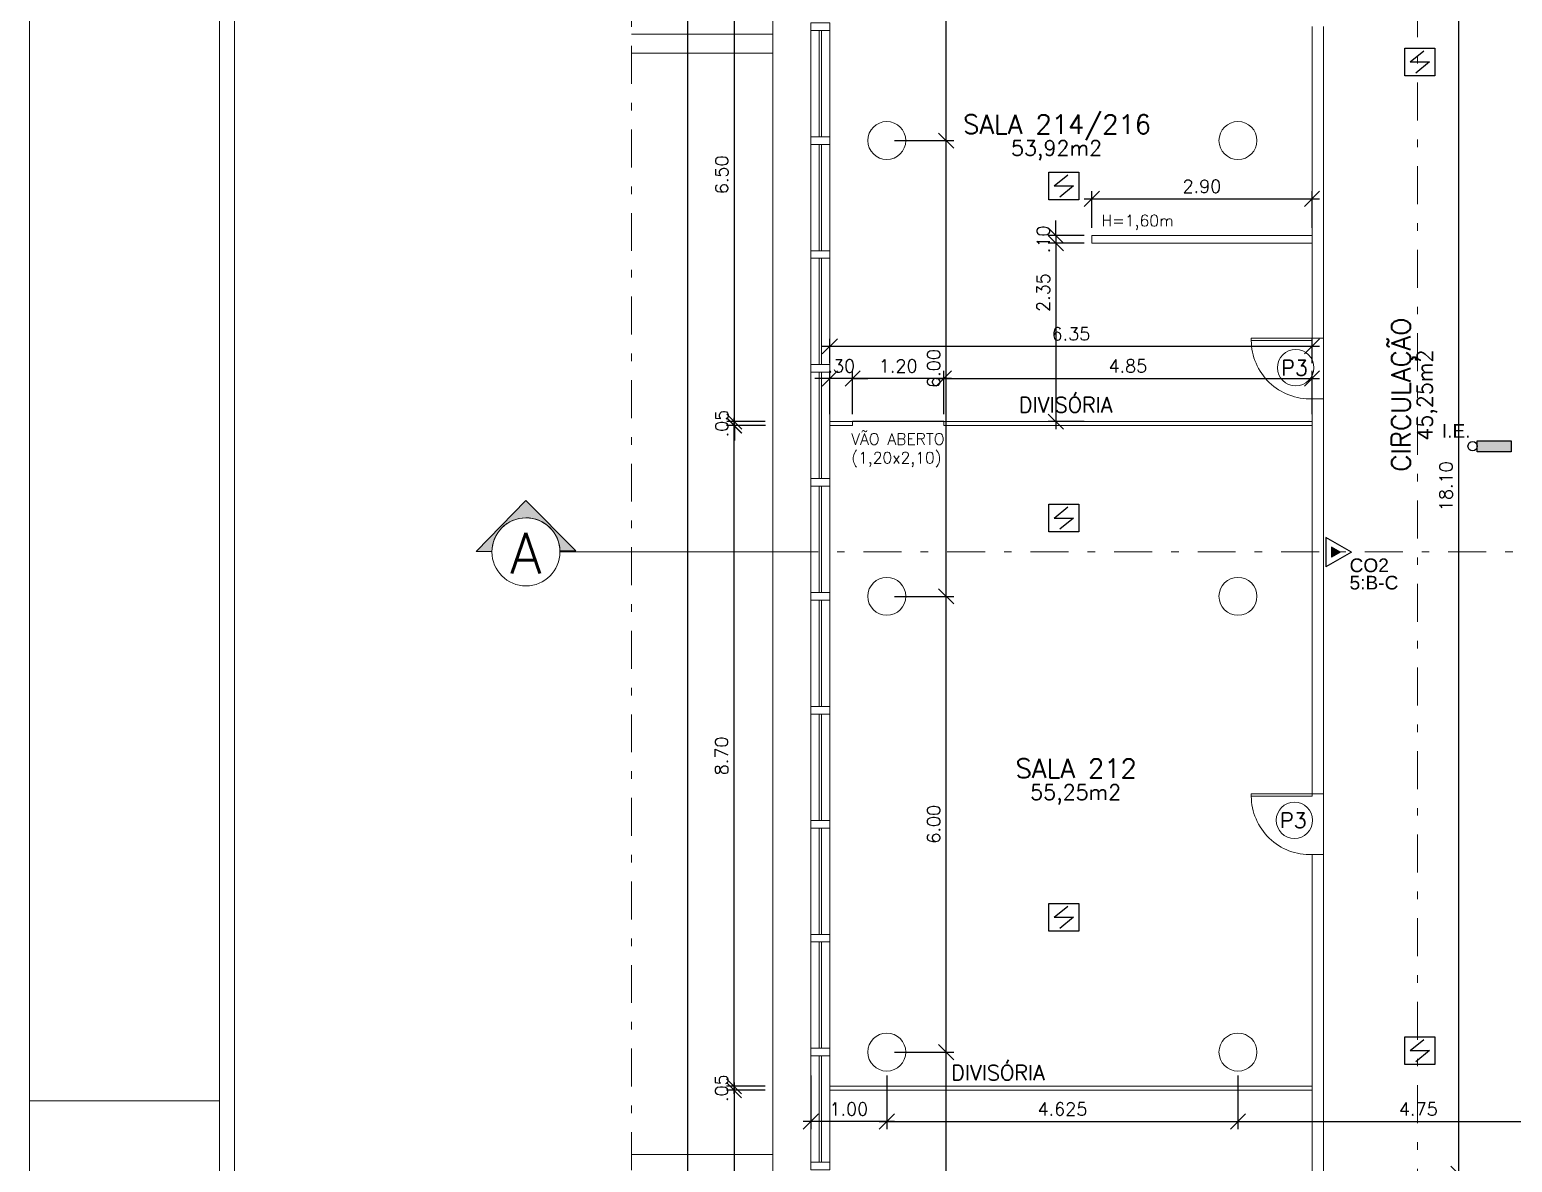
# Model space of a CAD drawing. Header units: millimetres. Extents: x 521 to 1055, y 261 to 520.
# Drawn here: x 520.78 to 540.3, y 403.8 to 418.71 of the extents above; entities that cross this region are included whole.
import ezdxf
from ezdxf.enums import TextEntityAlignment as Align

# ---------------------------------------------------------------- set-up
doc = ezdxf.new("R2010")
doc.units = ezdxf.units.MM
doc.linetypes.add('CONTINU', pattern=[0])
doc.linetypes.add('DASHDOTX2', pattern=[2, 1, -0.5, 0, -0.5])
doc.layers.add('0.1', color=8, linetype='Continuous', lineweight=13)
doc.layers.add('ppci', color=8, linetype='Continuous')
doc.styles.add('80X50', font='romans.shx')
doc.styles.add('ROMANS', font='romans')
doc.styles.get("Standard").update_dxf_attribs({"font": 'romans.shx'})
doc.styles.add('STYLE1', font='sanss___.ttf')
doc.dimstyles.new('Fares Eng - 50', dxfattribs={"dimscale": 2, "dimtxt": 0.085, "dimasz": 0.1, "dimexe": 0.05, "dimexo": 0.05, "dimgap": 0.04, "dimtad": 1, "dimzin": 4, "dimdsep": 46, "dimtxsty": 'ROMANS', "dimblk1": 'OBLIQUE', "dimblk2": 'OBLIQUE', "dimsah": 1, "dimcen": 0.05, "dimdle": 0.05, "dimclrd": 8, "dimclre": 8, "dimclrt": 8, "dimaunit": 1, "dimadec": 0, "dimazin": 0, "dimtfac": 1, "dimtix": 1, "dimtmove": 2, "dimatfit": 0, "dimldrblk": 'OPEN90', "dimfxl": 1, "dimtolj": 1, "dimtzin": 0, "dimarcsym": 0})

# ---------------------------------------------------------------- blocks, each defined once
blk = doc.blocks.new('P80')
for points in [[(0, 0.86), (0, 0.83), (0.15, 0.83), (0.15, 0.86)], [(0, 0), (0, 0.03), (0.15, 0.03), (0.15, 0)]]:
    blk.add_lwpolyline(points)
blk.add_lwpolyline([(-0.8, 0.06), (0, 0.06), (0, 0.03), (-0.8, 0.03)], close=True)
at = {"color": 8}
blk.add_arc((-0.025, 0.056), 0.775, 88.1408, 179.6698, dxfattribs=at)
blk = doc.blocks.new('_OBLIQUE')
at = {"color": 0, "linetype": 'ByBlock'}
blk.add_line((-0.5, -0.5), (0.5, 0.5), dxfattribs=at)
blk = doc.blocks.new('*D1120')
at = {"layer": '0.1', "color": 8, "linetype": 'CONTINU', "lineweight": -2, "transparency": 16777216}
for p, q in [((531.064, 404.94), (531.064, 404.232)), ((532.064, 404.94), (532.064, 404.232)), ((532.164, 404.332), (530.964, 404.332))]:
    blk.add_line(p, q, dxfattribs=at)
at = {"layer": 'DEFPOINTS', "color": 0, "linetype": 'CONTINU', "lineweight": -2, "transparency": 16777216}
for p in [(531.064, 405.04), (532.064, 405.04), (531.064, 404.332)]:
    blk.add_point(p, dxfattribs=at)
at = {"layer": '0.1', "color": 8, "linetype": 'CONTINU', "lineweight": -2, "transparency": 16777216, "xscale": 0.2, "yscale": 0.2, "zscale": 0.2, "rotation": 180}
blk.add_blockref('_OBLIQUE', (531.064, 404.332), dxfattribs=at)
at = {"layer": '0.1', "color": 8, "linetype": 'CONTINU', "lineweight": -2, "transparency": 16777216, "xscale": 0.2, "yscale": 0.2, "zscale": 0.2}
blk.add_blockref('_OBLIQUE', (532.064, 404.332), dxfattribs=at)
at = {"layer": '0.1', "color": 8, "linetype": 'CONTINU', "transparency": 16777216, "insert": (531.564, 404.497), "char_height": 0.17, "attachment_point": 5, "style": 'ROMANS'}
blk.add_mtext('\\A1;1.00', dxfattribs=at)
blk = doc.blocks.new('_Open90')
at = {"color": 0, "linetype": 'ByBlock', "lineweight": -2}
for p, q in [((0, 0), (-1, 0)), ((-0.5, 0.5), (0, 0)), ((0, 0), (-0.5, -0.5))]:
    blk.add_line(p, q, dxfattribs=at)
blk = doc.blocks.new('*D1121')
at = {"layer": '0.1', "color": 8, "linetype": 'CONTINU', "lineweight": -2, "transparency": 16777216}
for p, q in [((532.064, 404.94), (532.064, 404.232)), ((536.689, 404.94), (536.689, 404.232)), ((531.964, 404.332), (536.789, 404.332))]:
    blk.add_line(p, q, dxfattribs=at)
at = {"layer": 'DEFPOINTS', "color": 0, "linetype": 'CONTINU', "lineweight": -2, "transparency": 16777216}
for p in [(532.064, 405.04), (536.689, 405.04), (536.689, 404.332)]:
    blk.add_point(p, dxfattribs=at)
at = {"layer": '0.1', "color": 8, "linetype": 'CONTINU', "lineweight": -2, "transparency": 16777216, "xscale": 0.2, "yscale": 0.2, "zscale": 0.2, "rotation": 180}
blk.add_blockref('_OBLIQUE', (532.064, 404.332), dxfattribs=at)
at = {"layer": '0.1', "color": 8, "linetype": 'CONTINU', "lineweight": -2, "transparency": 16777216, "xscale": 0.2, "yscale": 0.2, "zscale": 0.2}
blk.add_blockref('_OBLIQUE', (536.689, 404.332), dxfattribs=at)
at = {"layer": '0.1', "color": 8, "linetype": 'CONTINU', "transparency": 16777216, "insert": (534.377, 404.497), "char_height": 0.17, "attachment_point": 5, "style": 'ROMANS'}
blk.add_mtext('\\A1;4.625', dxfattribs=at)
blk = doc.blocks.new('*D1122')
at = {"layer": '0.1', "color": 8, "linetype": 'CONTINU', "lineweight": -2, "transparency": 16777216}
for p, q in [((536.689, 404.94), (536.689, 404.232)), ((541.439, 404.94), (541.439, 404.232)), ((536.589, 404.332), (541.539, 404.332))]:
    blk.add_line(p, q, dxfattribs=at)
at = {"layer": 'DEFPOINTS', "color": 0, "linetype": 'CONTINU', "lineweight": -2, "transparency": 16777216}
for p in [(536.689, 405.04), (541.439, 405.04), (541.439, 404.332)]:
    blk.add_point(p, dxfattribs=at)
at = {"layer": '0.1', "color": 8, "linetype": 'CONTINU', "lineweight": -2, "transparency": 16777216, "xscale": 0.2, "yscale": 0.2, "zscale": 0.2, "rotation": 180}
blk.add_blockref('_OBLIQUE', (536.689, 404.332), dxfattribs=at)
at = {"layer": '0.1', "color": 8, "linetype": 'CONTINU', "lineweight": -2, "transparency": 16777216, "xscale": 0.2, "yscale": 0.2, "zscale": 0.2}
blk.add_blockref('_OBLIQUE', (541.439, 404.332), dxfattribs=at)
at = {"layer": '0.1', "color": 8, "linetype": 'CONTINU', "transparency": 16777216, "insert": (539.064, 404.497), "char_height": 0.17, "attachment_point": 5, "style": 'ROMANS'}
blk.add_mtext('\\A1;4.75', dxfattribs=at)
blk = doc.blocks.new('*D1134')
at = {"layer": '0.1', "color": 8, "linetype": 'CONTINU', "lineweight": -2, "transparency": 16777216}
for p, q in [((529.444, 374.146), (529.444, 424.346)), ((529.852, 424.246), (529.344, 424.246)), ((529.852, 374.246), (529.344, 374.246))]:
    blk.add_line(p, q, dxfattribs=at)
at = {"layer": 'DEFPOINTS', "color": 0, "linetype": 'CONTINU', "lineweight": -2, "transparency": 16777216}
for p in [(529.444, 424.246), (529.952, 424.246), (529.952, 374.246)]:
    blk.add_point(p, dxfattribs=at)
at = {"layer": '0.1', "color": 8, "linetype": 'CONTINU', "lineweight": -2, "transparency": 16777216, "xscale": 0.2, "yscale": 0.2, "zscale": 0.2}
for p, rotation in [((529.444, 424.246), 90), ((529.444, 374.246), 270)]:
    blk.add_blockref('_OBLIQUE', p, dxfattribs=dict(at, rotation=rotation))
at = {"layer": '0.1', "color": 8, "linetype": 'CONTINU', "transparency": 16777216, "insert": (529.279, 399.246), "char_height": 0.17, "attachment_point": 5, "rotation": 90, "style": 'ROMANS'}
blk.add_mtext('\\A1;50.00', dxfattribs=at)
blk = doc.blocks.new('*D1229')
at = {"layer": '0.1', "color": 8, "linetype": 'CONTINU', "lineweight": -2, "transparency": 16777216}
for p, q in [((539.594, 421.846), (539.594, 403.546)), ((540.214, 421.746), (539.494, 421.746)), ((540.214, 403.646), (539.494, 403.646))]:
    blk.add_line(p, q, dxfattribs=at)
at = {"layer": 'DEFPOINTS', "color": 0, "linetype": 'CONTINU', "lineweight": -2, "transparency": 16777216}
for p in [(540.314, 421.746), (539.594, 403.646), (540.314, 403.646)]:
    blk.add_point(p, dxfattribs=at)
at = {"layer": '0.1', "color": 8, "linetype": 'CONTINU', "lineweight": -2, "transparency": 16777216, "xscale": 0.2, "yscale": 0.2, "zscale": 0.2}
for p, rotation in [((539.594, 421.746), 90), ((539.594, 403.646), 270)]:
    blk.add_blockref('_OBLIQUE', p, dxfattribs=dict(at, rotation=rotation))
at = {"layer": '0.1', "color": 8, "linetype": 'CONTINU', "transparency": 16777216, "insert": (539.429, 412.696), "char_height": 0.17, "attachment_point": 5, "rotation": 90, "style": 'ROMANS'}
blk.add_mtext('\\A1;18.10', dxfattribs=at)
blk = doc.blocks.new('*D1234')
at = {"layer": '0.1', "color": 8, "linetype": 'CONTINU', "lineweight": -2, "transparency": 16777216}
for p, q in [((532.164, 405.246), (532.947, 405.246)), ((532.847, 399.146), (532.847, 405.346)), ((532.164, 399.246), (532.947, 399.246))]:
    blk.add_line(p, q, dxfattribs=at)
at = {"layer": 'DEFPOINTS', "color": 0, "linetype": 'CONTINU', "lineweight": -2, "transparency": 16777216}
for p in [(532.064, 405.246), (532.847, 405.246), (532.064, 399.246)]:
    blk.add_point(p, dxfattribs=at)
at = {"layer": '0.1', "color": 8, "linetype": 'CONTINU', "lineweight": -2, "transparency": 16777216, "xscale": 0.2, "yscale": 0.2, "zscale": 0.2}
for p, rotation in [((532.847, 405.246), 90), ((532.847, 399.246), 270)]:
    blk.add_blockref('_OBLIQUE', p, dxfattribs=dict(at, rotation=rotation))
at = {"layer": '0.1', "color": 8, "linetype": 'CONTINU', "transparency": 16777216, "insert": (532.682, 402.246), "char_height": 0.17, "attachment_point": 5, "rotation": 90, "style": 'ROMANS'}
blk.add_mtext('\\A1;6.00', dxfattribs=at)
blk = doc.blocks.new('*D1235')
at = {"layer": '0.1', "color": 8, "linetype": 'CONTINU', "lineweight": -2, "transparency": 16777216}
for p, q in [((532.847, 405.146), (532.847, 411.346)), ((532.164, 411.246), (532.947, 411.246)), ((532.164, 405.246), (532.947, 405.246))]:
    blk.add_line(p, q, dxfattribs=at)
at = {"layer": 'DEFPOINTS', "color": 0, "linetype": 'CONTINU', "lineweight": -2, "transparency": 16777216}
for p in [(532.064, 411.246), (532.847, 411.246), (532.064, 405.246)]:
    blk.add_point(p, dxfattribs=at)
at = {"layer": '0.1', "color": 8, "linetype": 'CONTINU', "lineweight": -2, "transparency": 16777216, "xscale": 0.2, "yscale": 0.2, "zscale": 0.2}
for p, rotation in [((532.847, 411.246), 90), ((532.847, 405.246), 270)]:
    blk.add_blockref('_OBLIQUE', p, dxfattribs=dict(at, rotation=rotation))
at = {"layer": '0.1', "color": 8, "linetype": 'CONTINU', "transparency": 16777216, "insert": (532.682, 408.246), "char_height": 0.17, "attachment_point": 5, "rotation": 90, "style": 'ROMANS'}
blk.add_mtext('\\A1;6.00', dxfattribs=at)
blk = doc.blocks.new('*D1236')
at = {"layer": '0.1', "color": 8, "linetype": 'CONTINU', "lineweight": -2, "transparency": 16777216}
for p, q in [((532.847, 411.146), (532.847, 417.346)), ((532.164, 417.246), (532.947, 417.246)), ((532.164, 411.246), (532.947, 411.246))]:
    blk.add_line(p, q, dxfattribs=at)
at = {"layer": 'DEFPOINTS', "color": 0, "linetype": 'CONTINU', "lineweight": -2, "transparency": 16777216}
for p in [(532.064, 417.246), (532.847, 417.246), (532.064, 411.246)]:
    blk.add_point(p, dxfattribs=at)
at = {"layer": '0.1', "color": 8, "linetype": 'CONTINU', "lineweight": -2, "transparency": 16777216, "xscale": 0.2, "yscale": 0.2, "zscale": 0.2}
for p, rotation in [((532.847, 417.246), 90), ((532.847, 411.246), 270)]:
    blk.add_blockref('_OBLIQUE', p, dxfattribs=dict(at, rotation=rotation))
at = {"layer": '0.1', "color": 8, "linetype": 'CONTINU', "transparency": 16777216, "insert": (532.682, 414.246), "char_height": 0.17, "attachment_point": 5, "rotation": 90, "style": 'ROMANS'}
blk.add_mtext('\\A1;6.00', dxfattribs=at)
blk = doc.blocks.new('*D1163')
at = {"layer": '0.1', "color": 8, "linetype": 'CONTINU', "lineweight": -2, "transparency": 16777216}
for p, q in [((532.164, 423.246), (532.947, 423.246)), ((532.847, 417.146), (532.847, 423.346)), ((532.164, 417.246), (532.947, 417.246))]:
    blk.add_line(p, q, dxfattribs=at)
at = {"layer": 'DEFPOINTS', "color": 0, "linetype": 'CONTINU', "lineweight": -2, "transparency": 16777216}
for p in [(532.064, 423.246), (532.847, 423.246), (532.064, 417.246)]:
    blk.add_point(p, dxfattribs=at)
at = {"layer": '0.1', "color": 8, "linetype": 'CONTINU', "lineweight": -2, "transparency": 16777216, "xscale": 0.2, "yscale": 0.2, "zscale": 0.2}
for p, rotation in [((532.847, 423.246), 90), ((532.847, 417.246), 270)]:
    blk.add_blockref('_OBLIQUE', p, dxfattribs=dict(at, rotation=rotation))
at = {"layer": '0.1', "color": 8, "linetype": 'CONTINU', "transparency": 16777216, "insert": (532.647, 420.632), "char_height": 0.17, "attachment_point": 5, "rotation": 90, "style": 'ROMANS'}
blk.add_mtext('\\A1;6.00', dxfattribs=at)
blk = doc.blocks.new('Cor-4A')
h = blk.add_hatch(color=1)
edge = h.paths.add_edge_path()
edge.add_line((-0.00005, -0.00732), (-0.00757, 0))
edge.add_line((-0.00757, 0), (-0.00014, 0.00731))
edge.add_line((-0.00014, 0.00731), (-0.00014, 0.005))
edge.add_arc((0, 0), 0.005, 91.6216, 269.468)
edge.add_line((-0.00005, -0.005), (-0.00005, -0.00732))
at = {"linetype": 'DASHDOTX2'}
blk.add_line((0, 0.03735), (0, 0.005), dxfattribs=at)
at = {"color": 1}
blk.add_lwpolyline([(-0.00005, -0.00732), (-0.00757, 0), (-0.00014, 0.00731), (-0.00014, 0.005, 0.98138), (-0.00005, -0.005)], format="xyb", close=True, dxfattribs=at)
blk.add_circle((0, 0), 0.005, dxfattribs=at)
at = {"color": 3, "style": 'ROMANS'}
blk.add_attdef('O', text='', height=0.006, rotation=90, dxfattribs=at).set_placement((0.00019, 0), align=Align.MIDDLE)
blk = doc.blocks.new('*D1177')
at = {"layer": '0.1', "color": 8, "linetype": 'CONTINU', "lineweight": -2, "transparency": 16777216}
for p, q in [((530.052, 404.796), (530.052, 404.996)), ((530.464, 404.796), (529.952, 404.796)), ((530.464, 404.746), (529.952, 404.746)), ((530.052, 404.746), (530.052, 404.796)), ((530.052, 404.746), (530.052, 404.546))]:
    blk.add_line(p, q, dxfattribs=at)
at = {"layer": 'DEFPOINTS', "color": 0, "linetype": 'CONTINU', "lineweight": -2, "transparency": 16777216}
for p in [(530.052, 404.796), (530.564, 404.796), (530.564, 404.746)]:
    blk.add_point(p, dxfattribs=at)
at = {"layer": '0.1', "color": 8, "linetype": 'CONTINU', "lineweight": -2, "transparency": 16777216, "xscale": 0.2, "yscale": 0.2, "zscale": 0.2}
for p, rotation in [((530.052, 404.796), 270), ((530.052, 404.746), 90)]:
    blk.add_blockref('_OBLIQUE', p, dxfattribs=dict(at, rotation=rotation))
at = {"layer": '0.1', "color": 8, "linetype": 'CONTINU', "transparency": 16777216, "insert": (529.887, 404.771), "char_height": 0.17, "attachment_point": 5, "rotation": 90, "style": 'ROMANS'}
blk.add_mtext('\\A1;.05', dxfattribs=at)
blk = doc.blocks.new('*D1178')
at = {"layer": '0.1', "color": 8, "linetype": 'CONTINU', "lineweight": -2, "transparency": 16777216}
for p, q in [((530.052, 404.696), (530.052, 413.596)), ((530.468, 413.496), (529.952, 413.496)), ((530.464, 404.796), (529.952, 404.796))]:
    blk.add_line(p, q, dxfattribs=at)
at = {"layer": 'DEFPOINTS', "color": 0, "linetype": 'CONTINU', "lineweight": -2, "transparency": 16777216}
for p in [(530.052, 413.496), (530.568, 413.496), (530.564, 404.796)]:
    blk.add_point(p, dxfattribs=at)
at = {"layer": '0.1', "color": 8, "linetype": 'CONTINU', "lineweight": -2, "transparency": 16777216, "xscale": 0.2, "yscale": 0.2, "zscale": 0.2}
for p, rotation in [((530.052, 413.496), 90), ((530.052, 404.796), 270)]:
    blk.add_blockref('_OBLIQUE', p, dxfattribs=dict(at, rotation=rotation))
at = {"layer": '0.1', "color": 8, "linetype": 'CONTINU', "transparency": 16777216, "insert": (529.887, 409.146), "char_height": 0.17, "attachment_point": 5, "rotation": 90, "style": 'ROMANS'}
blk.add_mtext('\\A1;8.70', dxfattribs=at)
blk = doc.blocks.new('*D1179')
at = {"layer": '0.1', "color": 8, "linetype": 'CONTINU', "lineweight": -2, "transparency": 16777216}
for p, q in [((530.052, 404.846), (530.052, 396.696)), ((530.464, 404.746), (529.952, 404.746)), ((530.464, 396.796), (529.952, 396.796))]:
    blk.add_line(p, q, dxfattribs=at)
at = {"layer": 'DEFPOINTS', "color": 0, "linetype": 'CONTINU', "lineweight": -2, "transparency": 16777216}
for p in [(530.564, 404.746), (530.052, 396.796), (530.564, 396.796)]:
    blk.add_point(p, dxfattribs=at)
at = {"layer": '0.1', "color": 8, "linetype": 'CONTINU', "lineweight": -2, "transparency": 16777216, "xscale": 0.2, "yscale": 0.2, "zscale": 0.2}
for p, rotation in [((530.052, 404.746), 90), ((530.052, 396.796), 270)]:
    blk.add_blockref('_OBLIQUE', p, dxfattribs=dict(at, rotation=rotation))
at = {"layer": '0.1', "color": 8, "linetype": 'CONTINU', "transparency": 16777216, "insert": (529.887, 400.771), "char_height": 0.17, "attachment_point": 5, "rotation": 90, "style": 'ROMANS'}
blk.add_mtext('\\A1;7.95', dxfattribs=at)
blk = doc.blocks.new('*D1187')
at = {"layer": '0.1', "color": 8, "linetype": 'CONTINU', "lineweight": -2, "transparency": 16777216}
for p, q in [((530.056, 413.546), (530.056, 413.746)), ((530.464, 413.546), (529.956, 413.546)), ((530.468, 413.496), (529.956, 413.496)), ((530.056, 413.496), (530.056, 413.546)), ((530.056, 413.496), (530.056, 413.296))]:
    blk.add_line(p, q, dxfattribs=at)
at = {"layer": 'DEFPOINTS', "color": 0, "linetype": 'CONTINU', "lineweight": -2, "transparency": 16777216}
for p in [(530.056, 413.546), (530.564, 413.546), (530.568, 413.496)]:
    blk.add_point(p, dxfattribs=at)
at = {"layer": '0.1', "color": 8, "linetype": 'CONTINU', "lineweight": -2, "transparency": 16777216, "xscale": 0.2, "yscale": 0.2, "zscale": 0.2}
for p, rotation in [((530.056, 413.546), 270), ((530.056, 413.496), 90)]:
    blk.add_blockref('_OBLIQUE', p, dxfattribs=dict(at, rotation=rotation))
at = {"layer": '0.1', "color": 8, "linetype": 'CONTINU', "transparency": 16777216, "insert": (529.891, 413.521), "char_height": 0.17, "attachment_point": 5, "rotation": 90, "style": 'ROMANS'}
blk.add_mtext('\\A1;.05', dxfattribs=at)
blk = doc.blocks.new('*D1188')
at = {"layer": '0.1', "color": 8, "linetype": 'CONTINU', "lineweight": -2, "transparency": 16777216}
for p, q in [((530.464, 420.046), (529.956, 420.046)), ((530.056, 413.446), (530.056, 420.146)), ((530.464, 413.546), (529.956, 413.546))]:
    blk.add_line(p, q, dxfattribs=at)
at = {"layer": 'DEFPOINTS', "color": 0, "linetype": 'CONTINU', "lineweight": -2, "transparency": 16777216}
for p in [(530.056, 420.046), (530.564, 420.046), (530.564, 413.546)]:
    blk.add_point(p, dxfattribs=at)
at = {"layer": '0.1', "color": 8, "linetype": 'CONTINU', "lineweight": -2, "transparency": 16777216, "xscale": 0.2, "yscale": 0.2, "zscale": 0.2}
for p, rotation in [((530.056, 420.046), 90), ((530.056, 413.546), 270)]:
    blk.add_blockref('_OBLIQUE', p, dxfattribs=dict(at, rotation=rotation))
at = {"layer": '0.1', "color": 8, "linetype": 'CONTINU', "transparency": 16777216, "insert": (529.891, 416.796), "char_height": 0.17, "attachment_point": 5, "rotation": 90, "style": 'ROMANS'}
blk.add_mtext('\\A1;6.50', dxfattribs=at)
blk = doc.blocks.new('ÁREA')
for p in [(0.00005, 0.00376), (0, 0)]:
    blk.add_attdef('COMPARTIMENTO', text='', height=0.0025).set_placement(p, align=Align.CENTER)
at = {"color": 1}
for p in [(-0.00005, -0.00376), (-0.0001, -0.00752)]:
    blk.add_attdef('ÁREA', text='', height=0.002, dxfattribs=at).set_placement(p, align=Align.CENTER)
blk = doc.blocks.new('*D3316')
at = {"layer": '0.1', "color": 8, "linetype": 'CONTINU', "lineweight": -2, "transparency": 16777216}
for p, q in [((532.814, 413.646), (532.814, 414.214)), ((537.664, 413.646), (537.664, 414.214)), ((532.714, 414.114), (537.764, 414.114))]:
    blk.add_line(p, q, dxfattribs=at)
at = {"layer": 'DEFPOINTS', "color": 0, "linetype": 'CONTINU', "lineweight": -2, "transparency": 16777216}
for p in [(537.664, 414.114), (532.814, 413.546), (537.664, 413.546)]:
    blk.add_point(p, dxfattribs=at)
at = {"layer": '0.1', "color": 8, "linetype": 'CONTINU', "lineweight": -2, "transparency": 16777216, "xscale": 0.2, "yscale": 0.2, "zscale": 0.2, "rotation": 180}
blk.add_blockref('_OBLIQUE', (532.814, 414.114), dxfattribs=at)
at = {"layer": '0.1', "color": 8, "linetype": 'CONTINU', "lineweight": -2, "transparency": 16777216, "xscale": 0.2, "yscale": 0.2, "zscale": 0.2}
blk.add_blockref('_OBLIQUE', (537.664, 414.114), dxfattribs=at)
at = {"layer": '0.1', "color": 8, "linetype": 'CONTINU', "lineweight": -2, "transparency": 16777216, "insert": (535.239, 414.279), "char_height": 0.17, "attachment_point": 5, "style": 'ROMANS'}
blk.add_mtext('\\A1;4.85', dxfattribs=at)
blk = doc.blocks.new('*D3317')
at = {"layer": '0.1', "color": 8, "linetype": 'CONTINU', "lineweight": -2, "transparency": 16777216}
for p, q in [((531.614, 413.646), (531.614, 414.214)), ((532.814, 413.646), (532.814, 414.214)), ((532.914, 414.114), (531.514, 414.114))]:
    blk.add_line(p, q, dxfattribs=at)
at = {"layer": 'DEFPOINTS', "color": 0, "linetype": 'CONTINU', "lineweight": -2, "transparency": 16777216}
for p in [(531.614, 414.114), (531.614, 413.546), (532.814, 413.546)]:
    blk.add_point(p, dxfattribs=at)
at = {"layer": '0.1', "color": 8, "linetype": 'CONTINU', "lineweight": -2, "transparency": 16777216, "xscale": 0.2, "yscale": 0.2, "zscale": 0.2, "rotation": 180}
blk.add_blockref('_OBLIQUE', (531.614, 414.114), dxfattribs=at)
at = {"layer": '0.1', "color": 8, "linetype": 'CONTINU', "lineweight": -2, "transparency": 16777216, "xscale": 0.2, "yscale": 0.2, "zscale": 0.2}
blk.add_blockref('_OBLIQUE', (532.814, 414.114), dxfattribs=at)
at = {"layer": '0.1', "color": 8, "linetype": 'CONTINU', "lineweight": -2, "transparency": 16777216, "insert": (532.214, 414.279), "char_height": 0.17, "attachment_point": 5, "style": 'ROMANS'}
blk.add_mtext('\\A1;1.20', dxfattribs=at)
blk = doc.blocks.new('*D3318')
at = {"layer": '0.1', "color": 8, "linetype": 'CONTINU', "lineweight": -2, "transparency": 16777216}
for p, q in [((531.314, 413.646), (531.314, 414.214)), ((531.614, 413.646), (531.614, 414.214)), ((531.314, 414.114), (531.114, 414.114)), ((531.614, 414.114), (531.314, 414.114)), ((531.614, 414.114), (531.814, 414.114))]:
    blk.add_line(p, q, dxfattribs=at)
at = {"layer": 'DEFPOINTS', "color": 0, "linetype": 'CONTINU', "lineweight": -2, "transparency": 16777216}
for p in [(531.314, 414.114), (531.314, 413.546), (531.614, 413.546)]:
    blk.add_point(p, dxfattribs=at)
at = {"layer": '0.1', "color": 8, "linetype": 'CONTINU', "lineweight": -2, "transparency": 16777216, "xscale": 0.2, "yscale": 0.2, "zscale": 0.2}
blk.add_blockref('_OBLIQUE', (531.314, 414.114), dxfattribs=at)
at = {"layer": '0.1', "color": 8, "linetype": 'CONTINU', "lineweight": -2, "transparency": 16777216, "xscale": 0.2, "yscale": 0.2, "zscale": 0.2, "rotation": 180}
blk.add_blockref('_OBLIQUE', (531.614, 414.114), dxfattribs=at)
at = {"layer": '0.1', "color": 8, "linetype": 'CONTINU', "lineweight": -2, "transparency": 16777216, "insert": (531.464, 414.279), "char_height": 0.17, "attachment_point": 5, "style": 'ROMANS'}
blk.add_mtext('\\A1;.30', dxfattribs=at)
blk = doc.blocks.new('*D3319')
at = {"layer": '0.1', "color": 8, "linetype": 'CONTINU', "lineweight": -2, "transparency": 16777216}
for p, q in [((531.314, 414.314), (531.314, 414.637)), ((537.664, 414.314), (537.664, 414.637)), ((537.764, 414.537), (531.214, 414.537))]:
    blk.add_line(p, q, dxfattribs=at)
at = {"layer": 'DEFPOINTS', "color": 0, "linetype": 'CONTINU', "lineweight": -2, "transparency": 16777216}
for p in [(531.314, 414.537), (531.314, 414.214), (537.664, 414.214)]:
    blk.add_point(p, dxfattribs=at)
at = {"layer": '0.1', "color": 8, "linetype": 'CONTINU', "lineweight": -2, "transparency": 16777216, "xscale": 0.2, "yscale": 0.2, "zscale": 0.2, "rotation": 180}
blk.add_blockref('_OBLIQUE', (531.314, 414.537), dxfattribs=at)
at = {"layer": '0.1', "color": 8, "linetype": 'CONTINU', "lineweight": -2, "transparency": 16777216, "xscale": 0.2, "yscale": 0.2, "zscale": 0.2}
blk.add_blockref('_OBLIQUE', (537.664, 414.537), dxfattribs=at)
at = {"layer": '0.1', "color": 8, "linetype": 'CONTINU', "lineweight": -2, "transparency": 16777216, "insert": (534.489, 414.702), "char_height": 0.17, "attachment_point": 5, "style": 'ROMANS'}
blk.add_mtext('\\A1;6.35', dxfattribs=at)
blk = doc.blocks.new('*D3320')
at = {"layer": '0.1', "color": 8, "linetype": 'CONTINU', "lineweight": -2, "transparency": 16777216}
for p, q in [((534.764, 416.096), (534.764, 416.58)), ((537.664, 416.096), (537.664, 416.58)), ((534.664, 416.48), (537.764, 416.48))]:
    blk.add_line(p, q, dxfattribs=at)
at = {"layer": 'DEFPOINTS', "color": 0, "linetype": 'CONTINU', "lineweight": -2, "transparency": 16777216}
for p in [(537.664, 416.48), (534.764, 415.996), (537.664, 415.996)]:
    blk.add_point(p, dxfattribs=at)
at = {"layer": '0.1', "color": 8, "linetype": 'CONTINU', "lineweight": -2, "transparency": 16777216, "xscale": 0.2, "yscale": 0.2, "zscale": 0.2, "rotation": 180}
blk.add_blockref('_OBLIQUE', (534.764, 416.48), dxfattribs=at)
at = {"layer": '0.1', "color": 8, "linetype": 'CONTINU', "lineweight": -2, "transparency": 16777216, "xscale": 0.2, "yscale": 0.2, "zscale": 0.2}
blk.add_blockref('_OBLIQUE', (537.664, 416.48), dxfattribs=at)
at = {"layer": '0.1', "color": 8, "linetype": 'CONTINU', "lineweight": -2, "transparency": 16777216, "insert": (536.214, 416.645), "char_height": 0.17, "attachment_point": 5, "style": 'ROMANS'}
blk.add_mtext('\\A1;2.90', dxfattribs=at)
blk = doc.blocks.new('*D3321')
at = {"layer": '0.1', "color": 8, "linetype": 'CONTINU', "lineweight": -2, "transparency": 16777216}
for p, q in [((534.29, 415.996), (534.29, 416.196)), ((534.664, 415.996), (534.19, 415.996)), ((534.29, 415.996), (534.29, 415.896)), ((534.664, 415.896), (534.19, 415.896)), ((534.29, 415.896), (534.29, 415.696))]:
    blk.add_line(p, q, dxfattribs=at)
at = {"layer": 'DEFPOINTS', "color": 0, "linetype": 'CONTINU', "lineweight": -2, "transparency": 16777216}
for p in [(534.764, 415.996), (534.29, 415.896), (534.764, 415.896)]:
    blk.add_point(p, dxfattribs=at)
at = {"layer": '0.1', "color": 8, "linetype": 'CONTINU', "lineweight": -2, "transparency": 16777216, "xscale": 0.2, "yscale": 0.2, "zscale": 0.2}
for p, rotation in [((534.29, 415.996), 270), ((534.29, 415.896), 90)]:
    blk.add_blockref('_OBLIQUE', p, dxfattribs=dict(at, rotation=rotation))
at = {"layer": '0.1', "color": 8, "linetype": 'CONTINU', "lineweight": -2, "transparency": 16777216, "insert": (534.125, 415.946), "char_height": 0.17, "attachment_point": 5, "rotation": 90, "style": 'ROMANS'}
blk.add_mtext('\\A1;.10', dxfattribs=at)
blk = doc.blocks.new('*D3322')
at = {"layer": '0.1', "color": 8, "linetype": 'CONTINU', "lineweight": -2, "transparency": 16777216}
for p, q in [((534.29, 415.996), (534.29, 413.446)), ((534.664, 415.896), (534.19, 415.896)), ((534.664, 413.546), (534.19, 413.546))]:
    blk.add_line(p, q, dxfattribs=at)
at = {"layer": 'DEFPOINTS', "color": 0, "linetype": 'CONTINU', "lineweight": -2, "transparency": 16777216}
for p in [(534.764, 415.896), (534.29, 413.546), (534.764, 413.546)]:
    blk.add_point(p, dxfattribs=at)
at = {"layer": '0.1', "color": 8, "linetype": 'CONTINU', "lineweight": -2, "transparency": 16777216, "xscale": 0.2, "yscale": 0.2, "zscale": 0.2}
for p, rotation in [((534.29, 415.896), 90), ((534.29, 413.546), 270)]:
    blk.add_blockref('_OBLIQUE', p, dxfattribs=dict(at, rotation=rotation))
at = {"layer": '0.1', "color": 8, "linetype": 'CONTINU', "lineweight": -2, "transparency": 16777216, "insert": (534.125, 415.246), "char_height": 0.17, "attachment_point": 5, "rotation": 90, "style": 'ROMANS'}
blk.add_mtext('\\A1;2.35', dxfattribs=at)

msp = doc.modelspace()

# ---------------------------------------------------------------- hatches: boundary and pattern name
at = {"layer": 'ppci'}
for points in [[(539.84044, 413.2931), (539.84044, 413.1506), (540.28897, 413.1506), (540.28897, 413.2931)], [(538.03551, 411.82766), (537.92276, 411.89275), (537.92276, 411.76256)]]:
    msp.add_hatch(color=10, dxfattribs=at).paths.add_polyline_path(points)

# ---------------------------------------------------------------- linework, layer by layer
at = {"layer": '0.1', "color": 8, "linetype": 'DASHDOTX2', "ltscale": 0.5}
for p, q in [((528.70132, 365.19275), (528.70132, 428.20423)), ((539.05324, 424.60892), (539.05324, 371.68747)), ((530.65836, 411.83162), (551.13339, 411.83162))]:
    msp.add_line(p, q, dxfattribs=at)
at = {"layer": '0.1', "color": 8, "linetype": 'CONTINU'}
for p, q in [((530.56404, 375.39649), (530.56404, 423.09649)), ((531.06404, 417.29649), (531.06404, 418.69649)), ((531.17404, 417.29649), (531.17404, 418.69649)), ((531.20404, 417.29649), (531.20404, 418.69649)), ((531.31404, 417.29649), (531.31404, 418.69649)), ((531.06404, 415.79649), (531.06404, 417.19649)), ((531.17404, 415.79649), (531.17404, 417.19649)), ((531.20404, 415.79649), (531.20404, 417.19649)), ((531.31404, 415.79649), (531.31404, 417.19649)), ((531.06404, 414.29649), (531.06404, 415.69649)), ((531.17404, 414.29649), (531.17404, 415.69649)), ((531.20404, 414.29649), (531.20404, 415.69649)), ((531.31404, 414.29649), (531.31404, 415.69649)), ((537.81404, 414.64649), (537.81404, 413.84649)), ((531.06404, 412.79649), (531.06404, 414.19649)), ((531.17404, 412.79649), (531.17404, 414.19649)), ((531.20404, 412.79649), (531.20404, 414.19649)), ((531.31404, 413.54649), (531.31404, 414.19649)), ((531.31404, 413.54649), (531.31404, 413.49649)), ((531.61404, 413.54649), (531.31404, 413.54649)), ((531.31404, 412.79649), (531.31404, 413.49649)), ((531.61404, 413.49649), (531.31404, 413.49649)), ((531.61404, 413.49649), (531.61404, 413.54649)), ((537.66404, 413.54649), (532.81404, 413.54649)), ((532.81404, 413.54649), (532.81404, 413.49649)), ((537.66404, 413.49649), (532.81404, 413.49649)), ((531.06404, 411.29649), (531.06404, 412.69649)), ((531.17404, 411.29649), (531.17404, 412.69649)), ((531.20404, 411.29649), (531.20404, 412.69649)), ((531.31404, 411.29649), (531.31404, 412.69649)), ((531.06404, 409.79649), (531.06404, 411.19649)), ((531.17404, 409.79649), (531.17404, 411.19649)), ((531.20404, 409.79649), (531.20404, 411.19649)), ((531.31404, 409.79649), (531.31404, 411.19649)), ((531.06404, 408.29649), (531.06404, 409.69649)), ((531.17404, 408.29649), (531.17404, 409.69649)), ((531.20404, 408.29649), (531.20404, 409.69649)), ((531.31404, 408.29649), (531.31404, 409.69649)), ((537.81404, 407.84649), (537.81404, 408.64649)), ((531.06404, 406.79649), (531.06404, 408.19649)), ((531.17404, 406.79649), (531.17404, 408.19649)), ((531.20404, 406.79649), (531.20404, 408.19649)), ((531.31404, 406.79649), (531.31404, 408.19649)), ((531.06404, 405.29649), (531.06404, 406.69649)), ((531.17404, 405.29649), (531.17404, 406.69649)), ((531.20404, 405.29649), (531.20404, 406.69649)), ((531.31404, 405.29649), (531.31404, 406.69649)), ((531.06404, 403.79649), (531.06404, 405.19649)), ((531.17404, 403.79649), (531.17404, 405.19649)), ((531.20404, 403.79649), (531.20404, 405.19649)), ((531.31404, 404.79649), (531.31404, 405.19649)), ((537.66404, 404.79649), (531.31404, 404.79649)), ((531.31404, 404.74649), (531.31404, 404.79649)), ((531.31404, 403.79649), (531.31404, 404.74649)), ((537.66404, 404.74649), (531.31404, 404.74649))]:
    msp.add_line(p, q, dxfattribs=at)
at = {"layer": '0.1', "color": 7}
for p, q in [((537.66404, 418.74649), (537.66404, 414.64649)), ((537.81404, 418.74649), (537.81404, 414.64649)), ((537.81404, 414.64649), (537.66404, 414.64649)), ((537.81404, 413.84649), (537.66404, 413.84649)), ((537.66404, 413.84649), (537.66404, 408.64649)), ((537.81404, 413.84649), (537.81404, 408.64649)), ((537.81404, 408.64649), (537.66404, 408.64649)), ((537.81404, 407.84649), (537.66404, 407.84649)), ((537.66404, 407.84649), (537.66404, 402.64649)), ((537.81404, 407.84649), (537.81404, 402.64649))]:
    msp.add_line(p, q, dxfattribs=at)
at = {"layer": '0.1', "color": 8}
for p, q in [((528.70132, 418.64649), (530.56404, 418.64649)), ((530.56404, 418.39649), (528.70132, 418.39649)), ((534.76404, 415.99649), (537.66404, 415.99649)), ((534.76404, 415.99649), (534.76404, 415.89649)), ((534.76404, 415.89649), (537.66404, 415.89649)), ((520.77502, 404.60294), (523.27502, 404.60294)), ((528.70132, 403.89649), (530.56404, 403.89649))]:
    msp.add_line(p, q, dxfattribs=at)
at = {"layer": '0.1', "color": 8, "linetype": 'CONTINU', "lineweight": -2}
msp.add_line((532.81404, 413.54649), (531.61404, 413.54649), dxfattribs=at)
at = {"layer": '0.1', "color": 8}
for points in [[(646.97941, 432.60294), (520.77502, 432.60294), (520.77502, 348.60294), (646.97941, 348.60294)], [(523.27502, 349.60294), (523.27502, 431.60294), (645.97941, 431.60294), (645.97941, 349.60294)]]:
    msp.add_lwpolyline(points, close=True, dxfattribs=at)
msp.add_lwpolyline([(630.15941, 430.40294, 0.41421356), (629.15941, 431.40294), (524.47502, 431.40294, 0.41421356), (523.47502, 430.40294), (523.47502, 356.80294, 0.41421356), (524.47502, 355.80294), (629.15941, 355.80294, 0.41421356), (630.15941, 356.80294)], format="xyb", close=True, dxfattribs=at)
at = {"layer": '0.1', "color": 8, "linetype": 'CONTINU'}
for points in [[(531.06404, 418.79649), (531.31404, 418.79649), (531.31404, 418.69649), (531.06404, 418.69649)], [(531.06404, 417.29649), (531.31404, 417.29649), (531.31404, 417.19649), (531.06404, 417.19649)], [(531.06404, 415.79649), (531.31404, 415.79649), (531.31404, 415.69649), (531.06404, 415.69649)], [(531.06404, 414.29649), (531.31404, 414.29649), (531.31404, 414.19649), (531.06404, 414.19649)], [(531.06404, 412.79649), (531.31404, 412.79649), (531.31404, 412.69649), (531.06404, 412.69649)], [(531.06404, 411.29649), (531.31404, 411.29649), (531.31404, 411.19649), (531.06404, 411.19649)], [(531.06404, 409.79649), (531.31404, 409.79649), (531.31404, 409.69649), (531.06404, 409.69649)], [(531.06404, 408.29649), (531.31404, 408.29649), (531.31404, 408.19649), (531.06404, 408.19649)], [(531.06404, 406.79649), (531.31404, 406.79649), (531.31404, 406.69649), (531.06404, 406.69649)], [(531.06404, 405.29649), (531.31404, 405.29649), (531.31404, 405.19649), (531.06404, 405.19649)], [(531.06404, 403.79649), (531.31404, 403.79649), (531.31404, 403.69649), (531.06404, 403.69649)]]:
    msp.add_lwpolyline(points, close=True, dxfattribs=at)
at = {"layer": '0.1', "color": 7}
for centre in [(532.06404, 417.24649), (536.68904, 417.24649), (532.06404, 411.24649), (536.68904, 411.24649), (532.06404, 405.24649), (536.68904, 405.24649)]:
    msp.add_circle(centre, 0.25, dxfattribs=at)
at = {"layer": '0.1', "color": 8}
for centre in [(537.44964, 414.25643), (537.43288, 408.2985)]:
    msp.add_circle(centre, 0.23964, dxfattribs=at)
at = {"layer": 'ppci', "color": 10, "linetype": 'Continuous'}
for p, q in [((538.95762, 418.28172), (539.13625, 418.42804)), ((538.95762, 418.28172), (539.21093, 418.28172)), ((539.21093, 418.28172), (539.0323, 418.13541)), ((534.26956, 416.64858), (534.44819, 416.79489)), ((534.26956, 416.64858), (534.52287, 416.64858)), ((534.52287, 416.64858), (534.34424, 416.50226)), ((534.26956, 412.27695), (534.44819, 412.42327)), ((534.26956, 412.27695), (534.52287, 412.27695)), ((534.52287, 412.27695), (534.34424, 412.13064)), ((537.84776, 412.02266), (537.84776, 411.63266)), ((538.18551, 411.82766), (537.84776, 412.02266)), ((537.92276, 411.89275), (537.92276, 411.76256)), ((538.03551, 411.82766), (537.92276, 411.89275)), ((538.18551, 411.82766), (537.84776, 411.63266)), ((538.03551, 411.82766), (537.92276, 411.76256)), ((534.26956, 407.02185), (534.44819, 407.16816)), ((534.26956, 407.02185), (534.52287, 407.02185)), ((534.52287, 407.02185), (534.34424, 406.87554)), ((538.95762, 405.26553), (539.13625, 405.41184)), ((538.95762, 405.26553), (539.21093, 405.26553)), ((539.21093, 405.26553), (539.0323, 405.11921))]:
    msp.add_line(p, q, dxfattribs=at)
for points in [[(538.88637, 418.46393), (539.28217, 418.46393), (539.28217, 418.09951), (538.88637, 418.09951)], [(534.19832, 416.83078), (534.59411, 416.83078), (534.59411, 416.46637), (534.19832, 416.46637)], [(534.19832, 412.45916), (534.59411, 412.45916), (534.59411, 412.09475), (534.19832, 412.09475)], [(534.19832, 407.20406), (534.59411, 407.20406), (534.59411, 406.83964), (534.19832, 406.83964)], [(538.88637, 405.44773), (539.28217, 405.44773), (539.28217, 405.08332), (538.88637, 405.08332)]]:
    msp.add_lwpolyline(points, close=True, dxfattribs=at)
at = {"layer": 'ppci', "color": 10}
msp.add_lwpolyline([(540.28897, 413.2931), (540.28897, 413.1506), (539.84044, 413.1506), (539.84044, 413.2931)], close=True, dxfattribs=at)
msp.add_circle((539.77926, 413.22185), 0.06117, dxfattribs=at)

# ---------------------------------------------------------------- block references
at = {"layer": '0.1', "color": 8}
ref = msp.add_blockref('ÁREA', (534.30589, 417.33587), dxfattribs=dict(at, xscale=133.3333333333333, yscale=133.3333333333333, zscale=133.3333333333333))
ref.add_attrib('COMPARTIMENTO', 'SALA 214/216', dxfattribs={"layer": '0', "color": 3, "height": 0.25}).set_placement((534.30589, 417.33587), align=Align.CENTER)
ref.add_attrib('ÁREA', '53,92m2', dxfattribs={"layer": '0', "color": 1, "height": 0.2}).set_placement((534.29926, 417.04792), align=Align.CENTER)
ref = msp.add_blockref('ÁREA', (538.96223, 413.90084), dxfattribs=dict(at, xscale=133.3333333333333, yscale=133.3333333333333, zscale=133.3333333333333, rotation=90))
ref.add_attrib('COMPARTIMENTO', 'CIRCULAÇÃO', dxfattribs={"layer": '0', "color": 3, "height": 0.25, "rotation": 90}).set_placement((538.96223, 413.90084), align=Align.CENTER)
ref.add_attrib('ÁREA', '45,25m2', dxfattribs={"layer": '0', "color": 1, "height": 0.2, "rotation": 90}).set_placement((539.25018, 413.89421), align=Align.CENTER)
at = {"layer": '0.1', "color": 8, "xscale": -1, "rotation": 180}
for p in [(537.66404, 414.67649), (537.66404, 408.67649)]:
    msp.add_blockref('P80', p, dxfattribs=at)
at = {"layer": '0.1', "color": 8}
ref = msp.add_blockref('Cor-4A', (527.31171, 411.83162), dxfattribs=dict(at, xscale=89.59999999999991, yscale=89.59999999999991, zscale=89.59999999999991, rotation=270))
ref.add_attrib('O', 'A', dxfattribs={"layer": '0', "color": 3, "height": 0.5376, "style": 'ROMANS', "text_generation_flag": 2}).set_placement((527.31171, 411.81423), align=Align.MIDDLE)
ref = msp.add_blockref('ÁREA', (534.55792, 408.85576), dxfattribs=dict(at, xscale=133.3333333333333, yscale=133.3333333333333, zscale=133.3333333333333))
ref.add_attrib('COMPARTIMENTO', 'SALA 212', dxfattribs={"layer": '0', "color": 3, "height": 0.25}).set_placement((534.55792, 408.85576), align=Align.CENTER)
ref.add_attrib('ÁREA', '55,25m2', dxfattribs={"layer": '0', "color": 1, "height": 0.2}).set_placement((534.55129, 408.5678), align=Align.CENTER)

# ---------------------------------------------------------------- texts
at = {"layer": '0.1', "color": 8, "style": '80X50'}
for s, p in [('H=1,60m', (534.89135, 416.11784)), ('VÃO ABERTO', (531.59577, 413.24177)), ('(1,20x2,10)', (531.59577, 412.99517))]:
    msp.add_text(s, height=0.15, dxfattribs=at).set_placement(p)
at = {"layer": '0.1', "color": 8}
for s, p in [('P3', (537.25904, 414.15491)), ('DIVISÓRIA', (533.80389, 413.66784)), ('P3', (537.24227, 408.19699)), ('DIVISÓRIA', (532.91239, 404.87572))]:
    msp.add_text(s, height=0.2, dxfattribs=at).set_placement(p)
at = {"layer": 'ppci', "color": 10, "style": 'STYLE1'}
for s, p in [('I.E.', (539.37473, 413.33375)), ('CO2', (538.15896, 411.56476)), ('5:B-C', (538.15896, 411.3364))]:
    msp.add_text(s, height=0.18, dxfattribs=at).set_placement(p)

# ---------------------------------------------------------------- dimensions: what is measured, and where the dimension line sits
at = {"layer": '0.1', "color": 8, "linetype": 'CONTINU'}
for base, p1, p2, picture, middle in [((529.44398, 424.24649), (529.95168, 374.24649), (529.95168, 424.24649), '*D1134', (529.27898, 399.24649)), ((539.59407, 403.64649), (540.31404, 421.74649), (540.31404, 403.64649), '*D1229', (539.42907, 412.69649)), ((530.05596, 420.04649), (530.56404, 413.54649), (530.56404, 420.04649), '*D1188', (529.89096, 416.79649)), ((532.84692, 417.24649), (532.06404, 411.24649), (532.06404, 417.24649), '*D1236', (532.68192, 414.24649)), ((530.05168, 413.49649), (530.56404, 404.79649), (530.56832, 413.49649), '*D1178', (529.88668, 409.14649)), ((530.05596, 413.54649), (530.56832, 413.49649), (530.56404, 413.54649), '*D1187', (529.89096, 413.52149)), ((532.84692, 411.24649), (532.06404, 405.24649), (532.06404, 411.24649), '*D1235', (532.68192, 408.24649)), ((532.84692, 405.24649), (532.06404, 399.24649), (532.06404, 405.24649), '*D1234', (532.68192, 402.24649)), ((530.05168, 404.79649), (530.56404, 404.74649), (530.56404, 404.79649), '*D1177', (529.88668, 404.77149)), ((530.05168, 396.79649), (530.56404, 404.74649), (530.56404, 396.79649), '*D1179', (529.88668, 400.77149))]:
    dim = msp.add_linear_dim(base=base, p1=p1, p2=p2, angle=90, dimstyle='Fares Eng - 50', dxfattribs=at)
    dim.commit()
    dim.dimension.update_dxf_attribs({"geometry": picture, "text_midpoint": middle})
dim = msp.add_linear_dim(base=(532.84692, 423.24649), p1=(532.06404, 417.24649), p2=(532.06404, 423.24649), angle=90, dimstyle='Fares Eng - 50', dxfattribs=at)
dim.commit()
dim.dimension.update_dxf_attribs({"geometry": '*D1163', "text_midpoint": (532.64692, 420.6322), "dimtype": 160})
at = {"layer": '0.1', "color": 8, "linetype": 'CONTINU', "lineweight": -2}
for base, p1, p2, picture, middle in [((537.66404, 416.47962), (534.76404, 415.99649), (537.66404, 415.99649), '*D3320', (536.21404, 416.64462)), ((531.31404, 414.53659), (537.66404, 414.21374), (531.31404, 414.21374), '*D3319', (534.48904, 414.70159)), ((531.31404, 414.11374), (531.61404, 413.54649), (531.31404, 413.54649), '*D3318', (531.46404, 414.27874)), ((531.61404, 414.11374), (532.81404, 413.54649), (531.61404, 413.54649), '*D3317', (532.21404, 414.27874)), ((537.66404, 414.11374), (532.81404, 413.54649), (537.66404, 413.54649), '*D3316', (535.23904, 414.27874))]:
    dim = msp.add_linear_dim(base=base, p1=p1, p2=p2, dimstyle='Fares Eng - 50', dxfattribs=at)
    dim.commit()
    dim.dimension.update_dxf_attribs({"geometry": picture, "text_midpoint": middle})
dim = msp.add_linear_dim(base=(534.28976, 415.89649), p1=(534.76404, 415.99649), p2=(534.76404, 415.89649), angle=90, dimstyle='Fares Eng - 50', dxfattribs=at)
dim.commit()
dim.dimension.update_dxf_attribs({"geometry": '*D3321', "text_midpoint": (534.12476, 415.94649)})
dim = msp.add_linear_dim(base=(534.28976, 413.54649), p1=(534.76404, 415.89649), p2=(534.76404, 413.54649), angle=90, dimstyle='Fares Eng - 50', dxfattribs=at)
dim.commit()
dim.dimension.update_dxf_attribs({"geometry": '*D3322', "text_midpoint": (534.12476, 415.24593), "dimtype": 160})
at = {"layer": '0.1', "color": 8, "linetype": 'CONTINU'}
for base, p1, p2, picture, middle in [((531.06404, 404.33249), (532.06404, 405.04029), (531.06404, 405.04029), '*D1120', (531.56404, 404.49749)), ((541.43904, 404.33249), (536.68904, 405.04029), (541.43904, 405.04029), '*D1122', (539.06404, 404.49749))]:
    dim = msp.add_linear_dim(base=base, p1=p1, p2=p2, dimstyle='Fares Eng - 50', dxfattribs=at)
    dim.commit()
    dim.dimension.update_dxf_attribs({"geometry": picture, "text_midpoint": middle})
dim = msp.add_linear_dim(base=(536.68904, 404.33249), p1=(532.06404, 405.04029), p2=(536.68904, 405.04029), dimstyle='Fares Eng - 50', override={"dimdec": 3}, dxfattribs=at)
dim.commit()
dim.dimension.update_dxf_attribs({"geometry": '*D1121', "text_midpoint": (534.37654, 404.49749)})

doc.saveas('drawing.dxf')
